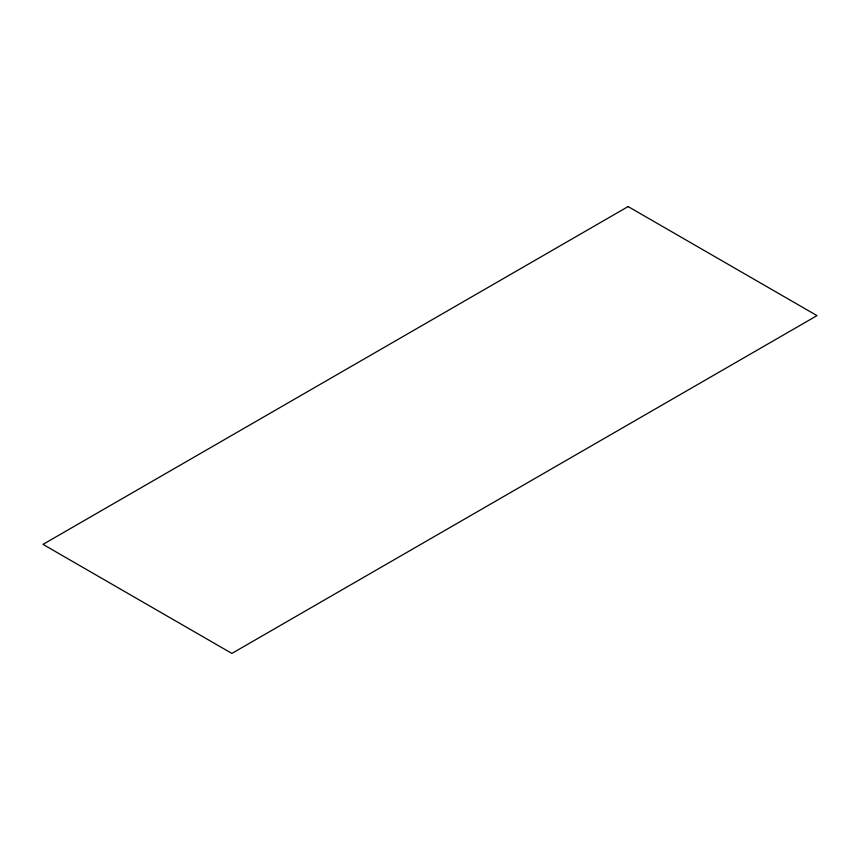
<?xml version="1.0" encoding="UTF-8"?>
<svg xmlns="http://www.w3.org/2000/svg" width="860" height="860" viewBox="0 0 860 860"><rect width="100%" height="100%" fill="white"/><g stroke="black" fill="none" stroke-linecap="round" stroke-linejoin="round"><path stroke-width="1.29" d="M628.122 206.572L43 544.38L231.877 653.428L817 315.62L628.122 206.572"/></g></svg>
